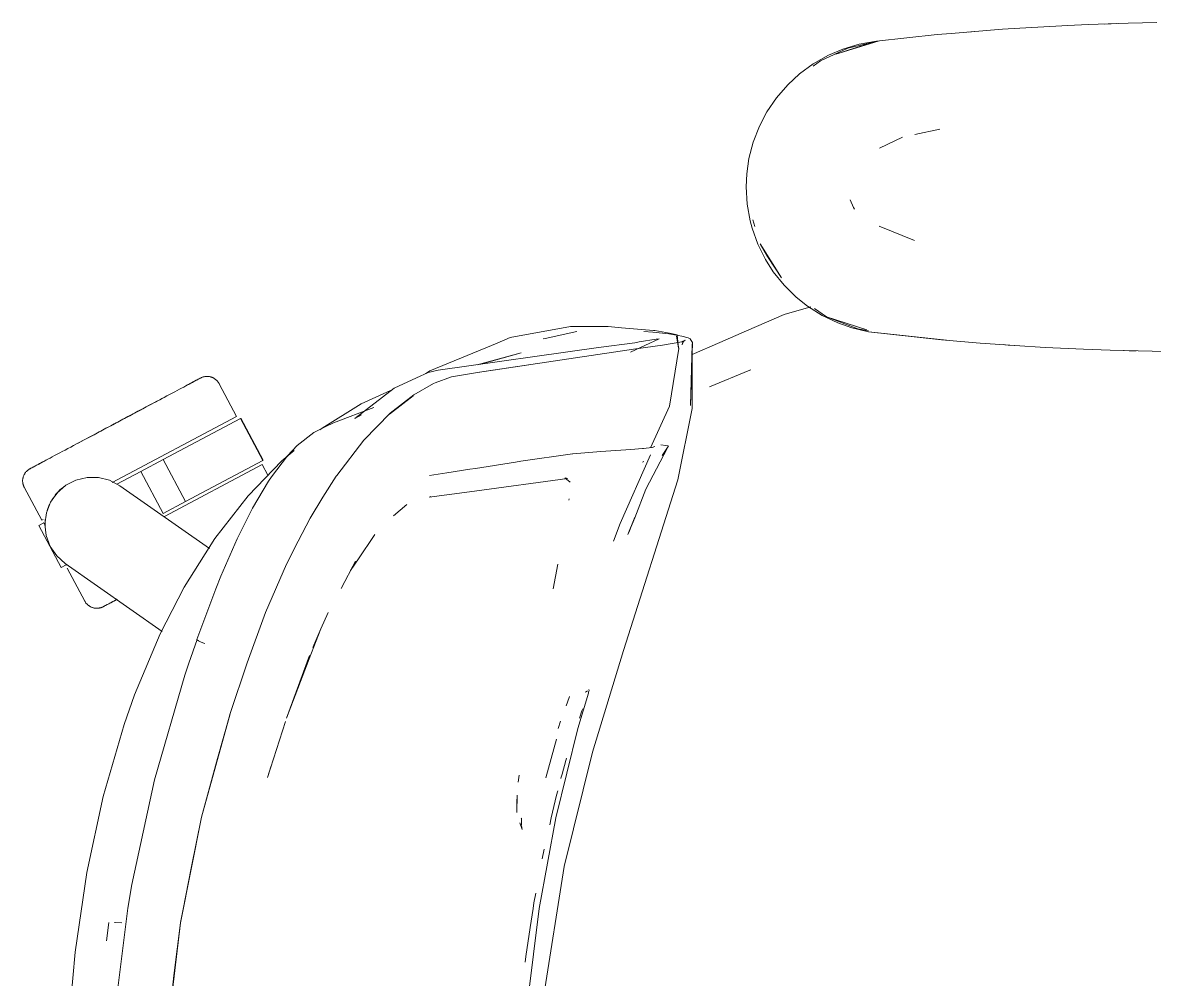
# Model space of a CAD drawing. Header units: millimetres. Extents: x 155927 to 326028, y -36033 to 97293.
# Drawn here: x 160844.7 to 161178, y 10483.5 to 10765.2 of the extents above; entities that cross this region are included whole.
import ezdxf

# ---------------------------------------------------------------- set-up
doc = ezdxf.new("R2010")
doc.units = ezdxf.units.MM
doc.header["$MEASUREMENT"] = 0
doc.layers.add('G-IMPT', color=8, linetype='CONTINUOUS', lineweight=9)
doc.layers.add('I-FURN', color=8, linetype='CONTINUOUS', lineweight=9)

msp = doc.modelspace()

# ---------------------------------------------------------------- linework, layer by layer
at = {"layer": 'G-IMPT'}
for p, q in [((161133.3, 10763.27), (161118.24, 10762.02)), ((161133.3, 10763.27), (161138.39, 10763.6)), ((161138.39, 10763.6), (161152.53, 10764.41)), ((161158.55, 10764.66), (161152.53, 10764.41)), ((161158.55, 10764.66), (161170.31, 10765.05)), ((161163.44, 10764.8), (161165.37, 10764.91)), ((161165.37, 10764.91), (161166.87, 10764.92)), ((161178.73, 10765.21), (161170.31, 10765.05)), ((161114.11, 10761.68), (161096.19, 10759.77)), ((161118.24, 10762.02), (161114.11, 10761.68)), ((161125.12, 10762.62), (161123.44, 10762.45)), ((161087.73, 10757.73), (161079.67, 10753.99)), ((161082.04, 10755.6), (161086.28, 10757.41)), ((161096.7, 10759.77), (161084.24, 10755.94)), ((161084.24, 10755.94), (161093.39, 10758.85)), ((161086.28, 10757.41), (161091.14, 10758.88)), ((161087.73, 10757.73), (161096.14, 10759.64)), ((161096.19, 10759.77), (161091.14, 10758.88)), ((161096.7, 10759.77), (161093.39, 10758.85)), ((161077.56, 10752.39), (161079.67, 10753.99)), ((161082.04, 10755.6), (161077.6, 10753.09)), ((161073.52, 10750.09), (161070.08, 10746.92)), ((161073.52, 10750.09), (161077.6, 10753.09)), ((161066.76, 10743.09), (161070.08, 10746.92)), ((161063.93, 10738.92), (161066.76, 10743.09)), ((161063.93, 10738.92), (161061.74, 10734.76)), ((161061.74, 10734.76), (161059.9, 10730.05)), ((161114.9, 10733.8), (161107.47, 10732.23)), ((161058.64, 10725.18), (161059.9, 10730.05)), ((161097.07, 10728.2), (161103.85, 10731.46)), ((161058.64, 10725.18), (161057.99, 10720.67)), ((161057.82, 10716.82), (161057.99, 10720.67)), ((161057.82, 10716.82), (161058.12, 10711.78)), ((161058.12, 10711.78), (161059, 10706.83)), ((161088.44, 10712.99), (161089.45, 10710.77)), ((161089.45, 10710.77), (161089.75, 10710.32)), ((161059, 10706.83), (161059.56, 10704.7)), ((161060.36, 10705.14), (161059.74, 10707.17)), ((161061.27, 10699.93), (161059.56, 10704.7)), ((161107.4, 10701.1), (161096.98, 10705.25)), ((161061.27, 10699.93), (161063.51, 10695.42)), ((161061.92, 10700.03), (161064.08, 10696.35)), ((161061.92, 10700.03), (161068.24, 10690.08)), ((161063.51, 10695.42), (161065.78, 10691.87)), ((161064.08, 10696.35), (161068.24, 10690.08)), ((161068.97, 10687.9), (161065.78, 10691.87)), ((161068.97, 10687.9), (161072.58, 10684.35)), ((161072.58, 10684.35), (161075.88, 10681.73)), ((161069.05, 10679.28), (161076.87, 10681.54)), ((161080.21, 10679), (161075.88, 10681.73)), ((161081.53, 10678.6), (161077.95, 10681.02)), ((161069.05, 10679.28), (161057.92, 10674.42)), ((161080.21, 10679), (161084.79, 10676.81)), ((161090.75, 10675), (161081.53, 10678.6)), ((161081.53, 10678.6), (161084.24, 10677.7)), ((161081.53, 10678.6), (161093.39, 10674.79)), ((161084.24, 10677.7), (161093.39, 10674.79)), ((161084.79, 10676.81), (161088.92, 10675.36)), ((161006.06, 10675.69), (160988.36, 10672.46)), ((161007.92, 10674.28), (160998.62, 10672.24)), ((161006.06, 10675.69), (161013.03, 10675.72)), ((161017.2, 10675.72), (161013.03, 10675.72)), ((161021.15, 10675.38), (161017.2, 10675.72)), ((161021.15, 10675.38), (161030.48, 10674.58)), ((161030.31, 10674.06), (161027.72, 10674.27)), ((161030.31, 10674.06), (161035, 10673.54)), ((161030.48, 10674.58), (161030.95, 10674.53)), ((161035.2, 10673.72), (161030.95, 10674.53)), ((161035.61, 10673.46), (161035, 10673.54)), ((161035.2, 10673.72), (161037.52, 10673.28)), ((161035.61, 10673.46), (161038.89, 10672.93)), ((161037.91, 10669.33), (161037.52, 10673.28)), ((161057.92, 10674.42), (161050.09, 10671)), ((161093.88, 10674.2), (161088.92, 10675.36)), ((161093.81, 10674.42), (161090.75, 10675)), ((161093.88, 10674.2), (161116.84, 10671.75)), ((161093.88, 10674.2), (161096.7, 10673.87)), ((161093.88, 10674.2), (161115.32, 10671.85)), ((161116.84, 10671.75), (161096.7, 10673.87)), ((160981.14, 10669.47), (160984.5, 10670.86)), ((160988.36, 10672.46), (160984.5, 10670.86)), ((160998.62, 10672.24), (160998.04, 10672.09)), ((161014.34, 10669.51), (161025, 10670.95)), ((161023.75, 10668.14), (161032.19, 10672.14)), ((161026.3, 10671.17), (161025, 10670.95)), ((161025.3, 10669.12), (161033.15, 10670.23)), ((161031.32, 10672), (161026.3, 10671.17)), ((161032.19, 10672.14), (161031.32, 10672)), ((161039.42, 10671.34), (161033.15, 10670.23)), ((161037.28, 10672.87), (161037.91, 10669.33)), ((161037.28, 10672.87), (161037.97, 10669.29)), ((161038.8, 10671.17), (161039.9, 10671.73)), ((161038.8, 10671.17), (161039.42, 10671.34)), ((161038.89, 10672.93), (161040.75, 10672.38)), ((161039.08, 10670.8), (161039, 10670.3)), ((161039.08, 10670.8), (161039.4, 10671.34)), ((161039.4, 10671.34), (161039.9, 10671.73)), ((161041.29, 10672.06), (161040.75, 10672.38)), ((161041.29, 10672.06), (161041.66, 10671.56)), ((161041.45, 10652.43), (161042.03, 10670.87)), ((161041.45, 10652.43), (161041.93, 10670.41)), ((161042.06, 10670.99), (161041.66, 10671.56)), ((161042.06, 10670.99), (161041.87, 10670.12)), ((161041.87, 10670.12), (161041.89, 10670.24)), ((161041.88, 10651.54), (161041.93, 10670.41)), ((161041.93, 10670.41), (161041.89, 10670.24)), ((161050.09, 10671), (161041.92, 10667.44)), ((161042.03, 10670.87), (161041.93, 10670.41)), ((161115.32, 10671.85), (161126.72, 10670.86)), ((161137, 10670.14), (161126.72, 10670.86)), ((161134.96, 10670.27), (161133.54, 10670.41)), ((161134.96, 10670.27), (161136.87, 10670.18)), ((161137, 10670.14), (161145.88, 10669.57)), ((160964.69, 10662.68), (160981.14, 10669.47)), ((161014.34, 10669.51), (160967.12, 10662.84)), ((160991.54, 10667.96), (160978.6, 10664.46)), ((160991.54, 10667.96), (160979.65, 10664.61)), ((160994.43, 10664.57), (161025.3, 10669.12)), ((161035.25, 10652.24), (161037.97, 10669.29)), ((161157.18, 10669.04), (161145.88, 10669.57)), ((161157.18, 10669.04), (161165.06, 10668.74)), ((161177.37, 10668.45), (161165.06, 10668.74)), ((161168.93, 10668.66), (161170.59, 10668.58)), ((161170.59, 10668.58), (161172.67, 10668.58)), ((161177.37, 10668.45), (161182.84, 10668.37)), ((160993.82, 10664.47), (160978.66, 10662.17)), ((160994.43, 10664.57), (160979.24, 10662.24)), ((160993.82, 10664.47), (160979.24, 10662.24)), ((160954.19, 10657.56), (160960.77, 10660.62)), ((160960.77, 10660.62), (160964.13, 10662.19)), ((160963.52, 10661.9), (160964.69, 10662.68)), ((160967.12, 10662.84), (160964.13, 10662.19)), ((160966.2, 10659.12), (160970.99, 10660.87)), ((160970.99, 10660.87), (160978.66, 10662.17)), ((161047.03, 10657.97), (161058.88, 10662.9)), ((161059.15, 10663), (161058.88, 10662.9)), ((160942.54, 10648.64), (160954.19, 10657.56)), ((160944.43, 10652.93), (160953.06, 10656.91)), ((160959.94, 10655.62), (160965.78, 10658.91)), ((160966.2, 10659.12), (160965.78, 10658.91)), ((160959.72, 10655.29), (160952.77, 10649.89)), ((160952.98, 10650.2), (160959.94, 10655.62)), ((160959.72, 10655.29), (160956.34, 10652.7)), ((160932.98, 10645.81), (160944.43, 10652.93)), ((160948.2, 10651.87), (160936.29, 10647.36)), ((160952.98, 10650.2), (160945.24, 10642.3)), ((160952.77, 10649.89), (160956.34, 10652.7)), ((161035.25, 10652.24), (161029.67, 10639.95)), ((161037.69, 10630.59), (161041.88, 10651.54)), ((160934.06, 10646.29), (160936.29, 10647.36)), ((160942.54, 10648.64), (160944.49, 10649.76)), ((160930.49, 10644.5), (160925.62, 10640.64)), ((160931.62, 10645.12), (160930.49, 10644.5)), ((160931.62, 10645.12), (160934.06, 10646.29)), ((160932.98, 10645.81), (160932.21, 10645.31)), ((160922.73, 10637.62), (160925.62, 10640.64)), ((160945.24, 10642.3), (160937.22, 10631.86)), ((161027.62, 10639.82), (161027.25, 10639.77)), ((161027.62, 10639.82), (161030.08, 10640.1)), ((161030.08, 10640.1), (161030.14, 10640.12)), ((161030.91, 10640.4), (161030.14, 10640.12)), ((161032.65, 10640.88), (161034.18, 10640.71)), ((161034.89, 10640.43), (161033.05, 10637.73)), ((161034.89, 10640.43), (161033.54, 10637.98)), ((161034.18, 10640.71), (161034.87, 10640.56)), ((161034.87, 10640.56), (161034.89, 10640.43)), ((161034.89, 10640.43), (161034.93, 10640.27)), ((160922.73, 10637.62), (160918.01, 10631.49)), ((160924.73, 10639.2), (160921.06, 10636.2)), ((161006.67, 10638.26), (160991.45, 10636.05)), ((161006.67, 10638.26), (161006.75, 10638.27)), ((161006.75, 10638.27), (161014.99, 10638.89)), ((161023.84, 10639.52), (161014.99, 10638.89)), ((161020.71, 10617.76), (161029.64, 10637.92)), ((161023.84, 10639.52), (161027.25, 10639.77)), ((161028.26, 10627.87), (161033.54, 10637.98)), ((160921.06, 10636.2), (160911.1, 10625.9)), ((160969.63, 10632.61), (160976.47, 10633.67)), ((160976.47, 10633.67), (160978.13, 10633.94)), ((160989.9, 10635.8), (160978.13, 10633.94)), ((160991.45, 10636.05), (160989.9, 10635.8)), ((161027.26, 10635.75), (161027.7, 10636.02)), ((160912.42, 10622.2), (160917.15, 10630.2)), ((160918.01, 10631.49), (160917.15, 10630.2)), ((160933.17, 10625.51), (160937.05, 10631.61)), ((160937.22, 10631.86), (160937.05, 10631.61)), ((160969.63, 10632.61), (160964.56, 10631.87)), ((160977.82, 10627.26), (161005.16, 10630.99)), ((161006.01, 10629.88), (161004.45, 10631.12)), ((161004.66, 10631.08), (161004.89, 10631.04)), ((161005.16, 10630.99), (161004.89, 10631.04)), ((161021.7, 10580.34), (161037.69, 10630.59)), ((160977.82, 10627.26), (160964.47, 10625.48)), ((161028.26, 10627.87), (161025.01, 10619.4)), ((160901.29, 10613.3), (160911.1, 10625.9)), ((160933.17, 10625.51), (160929.4, 10619.28)), ((160953.97, 10619.98), (160957.88, 10623.32)), ((160964.47, 10625.48), (160964.94, 10625.62)), ((161005.66, 10624.93), (161005.61, 10624.58)), ((160907.89, 10613.15), (160912.42, 10622.2)), ((160907.89, 10613.15), (160912.11, 10621.6)), ((160908.11, 10613.59), (160912.42, 10622.2)), ((160912.42, 10622.2), (160912.11, 10621.6)), ((160925.83, 10612.49), (160929.4, 10619.28)), ((161018.72, 10612.52), (161020.71, 10617.76)), ((161022.99, 10614.5), (161025.02, 10619.61)), ((161025.01, 10619.4), (161022.99, 10614.5)), ((161025.02, 10619.61), (161023.22, 10615.07)), ((160901.29, 10613.3), (160892.32, 10599.01)), ((160907.89, 10613.15), (160903.12, 10602.19)), ((160908.11, 10613.59), (160907.89, 10613.15)), ((160944.2, 10608.21), (160947.7, 10613.34)), ((160947.7, 10613.34), (160948.45, 10614.45)), ((160925.83, 10612.49), (160922.44, 10605.76)), ((160938.58, 10598.57), (160942.75, 10606.65)), ((160941.25, 10603.88), (160943.81, 10607.63)), ((160941.25, 10603.88), (160942.75, 10606.65)), ((160943.81, 10607.63), (160944.2, 10608.21)), ((160916.27, 10591.54), (160922.44, 10605.76)), ((161000.98, 10598.46), (161002.39, 10605.71)), ((160903.12, 10602.19), (160901.64, 10598.51)), ((160892.32, 10599.01), (160885.23, 10585.23)), ((160901.64, 10598.51), (160896.07, 10583.54)), ((160916.27, 10591.54), (160910.81, 10576.66)), ((160934.69, 10591.5), (160932.5, 10586.66)), ((160932.5, 10586.66), (160929.78, 10579.58)), ((160932.5, 10586.66), (160930.19, 10581.21)), ((160877.71, 10567.26), (160885.23, 10585.23)), ((160896.1, 10583.55), (160893.7, 10576.61)), ((160896.07, 10583.54), (160896.1, 10583.41)), ((160896.1, 10583.41), (160896.1, 10583.55)), ((160896.1, 10583.41), (160896.51, 10583.14)), ((160896.1, 10583.41), (160896.11, 10583.37)), ((160896.51, 10583.14), (160896.11, 10583.37)), ((160897.33, 10582.76), (160896.51, 10583.14)), ((160896.69, 10583.04), (160896.51, 10583.14)), ((160897.33, 10582.76), (160896.69, 10583.04)), ((160897.33, 10582.76), (160898.39, 10582.34)), ((160897.33, 10582.76), (160897.8, 10582.56)), ((160898.39, 10582.34), (160897.8, 10582.56)), ((161021.7, 10580.34), (161012.52, 10550.37)), ((160892.5, 10573.01), (160893.7, 10576.61)), ((160905.8, 10561.74), (160910.81, 10576.66)), ((160922.4, 10560.4), (160929.22, 10578.81)), ((160922.4, 10560.4), (160929.11, 10577.85)), ((160929.11, 10577.85), (160929.78, 10579.58)), ((160883.56, 10542.18), (160892.5, 10573.01)), ((160874.64, 10558.52), (160877.71, 10567.26)), ((161005.16, 10565.07), (161005.77, 10566.73)), ((161008.29, 10557.32), (161011.36, 10567.75)), ((161010.47, 10568), (161011.08, 10568.39)), ((161010.47, 10568), (161010.68, 10568.15)), ((161011.43, 10568.02), (161011.36, 10567.75)), ((161011.5, 10568.32), (161011.43, 10568.02)), ((161011.47, 10568.78), (161011.56, 10568.54)), ((161011.56, 10568.54), (161011.5, 10568.32)), ((161005.16, 10565.07), (161004.79, 10564.06)), ((161009.45, 10562.52), (161009.69, 10563.18)), ((160897.42, 10531.24), (160905.8, 10561.74)), ((160897.42, 10531.24), (160905.84, 10561.65)), ((160902.07, 10548.49), (160905.84, 10561.65)), ((161009.45, 10562.52), (161008.7, 10560.42)), ((160874.64, 10558.52), (160868.46, 10537.28)), ((160916.87, 10542.93), (160922.12, 10559.41)), ((161001.74, 10531), (161008.29, 10557.32)), ((161002.45, 10557.31), (161003.17, 10559.53)), ((161002, 10554.22), (160998.8, 10542.78)), ((161004.2, 10516.69), (161012.52, 10550.37)), ((160902.07, 10548.49), (160897.42, 10531.24)), ((161003.59, 10543.9), (161004.71, 10547.89)), ((161004.71, 10547.89), (161004.91, 10548.58)), ((160916.87, 10542.93), (160917.94, 10546.36)), ((160990.71, 10541.5), (160990.93, 10543.6)), ((161003.59, 10543.9), (161003.27, 10542.76)), ((160883.56, 10542.18), (160876.89, 10511.39)), ((161003.27, 10542.76), (161003.23, 10542.58)), ((160868.46, 10537.28), (160863.65, 10514.92)), ((160990.31, 10532.65), (160990.4, 10537.71)), ((160990.4, 10537.71), (160990.32, 10535.44)), ((161001.97, 10537.74), (161000.42, 10530.99)), ((161001.97, 10537.74), (161002.31, 10539.03)), ((160990.31, 10532.65), (160990.32, 10535.44)), ((160897.42, 10531.24), (160891.24, 10500.11)), ((160897.42, 10531.24), (160891.25, 10500.19)), ((160897.42, 10531.24), (160894.34, 10516.22)), ((160991.59, 10530.81), (160991.61, 10530.95)), ((160991.63, 10528.83), (160991.61, 10530.95)), ((161001.74, 10531), (160996.81, 10504.33)), ((160999.97, 10529.01), (161000.42, 10530.99)), ((160991.85, 10527.6), (160991.17, 10529.55)), ((160991.64, 10528.64), (160991.85, 10527.6)), ((160997.77, 10518.97), (160998.3, 10521.78)), ((161004.2, 10516.69), (160998.21, 10478.77)), ((160863.65, 10514.92), (160860.16, 10491.5)), ((160891.24, 10500.11), (160894.34, 10516.22)), ((160875.71, 10504.47), (160876.89, 10511.39)), ((160995.84, 10508.86), (160995.29, 10505.96)), ((160871.89, 10474.3), (160875.71, 10504.47)), ((160996.81, 10504.33), (160993.51, 10477.42)), ((160994.19, 10498.71), (160995.04, 10504.33)), ((160995.04, 10504.33), (160995.29, 10505.96)), ((160870.06, 10500.2), (160869.41, 10494.78)), ((160873.91, 10500.16), (160871.82, 10500.23)), ((160871.82, 10500.23), (160871.93, 10500.23)), ((160887.42, 10468.6), (160891.25, 10500.19)), ((160887.46, 10468.56), (160891.24, 10500.11)), ((160891.24, 10500.11), (160889.3, 10484.64)), ((160994.19, 10498.71), (160992.89, 10490.18)), ((160860.16, 10491.5), (160857.9, 10465.93)), ((160992.89, 10490.18), (160992.71, 10488.52)), ((160887.46, 10468.56), (160889.3, 10484.64))]:
    msp.add_line(p, q, dxfattribs=at)
at = {"layer": 'I-FURN'}
for p, q in [((160895.86, 10659.88), (160895.52, 10659.7)), ((160895.68, 10659.79), (160896, 10659.95)), ((160896.15, 10660.04), (160895.86, 10659.88)), ((160896, 10659.95), (160896.28, 10660.1)), ((160896.41, 10660.17), (160896.15, 10660.04)), ((160896.28, 10660.1), (160896.52, 10660.23)), ((160896.63, 10660.29), (160896.41, 10660.17)), ((160896.52, 10660.23), (160896.72, 10660.34)), ((160896.81, 10660.39), (160896.63, 10660.29)), ((160896.72, 10660.34), (160896.88, 10660.42)), ((160896.95, 10660.46), (160896.81, 10660.39)), ((160896.88, 10660.42), (160897, 10660.49)), ((160897.05, 10660.51), (160896.95, 10660.46)), ((160897, 10660.49), (160897.09, 10660.53)), ((160897.11, 10660.55), (160897.05, 10660.51)), ((160897.09, 10660.53), (160897.13, 10660.55)), ((160897.13, 10660.56), (160897.11, 10660.55)), ((160897.13, 10660.56), (160897.28, 10660.63)), ((160897.13, 10660.55), (160897.13, 10660.56)), ((160897.28, 10660.63), (160897.42, 10660.7)), ((160897.42, 10660.7), (160897.57, 10660.76)), ((160897.57, 10660.76), (160897.72, 10660.81)), ((160897.72, 10660.81), (160897.88, 10660.86)), ((160897.88, 10660.86), (160898.03, 10660.91)), ((160898.03, 10660.91), (160898.19, 10660.94)), ((160898.19, 10660.94), (160898.35, 10660.97)), ((160898.35, 10660.97), (160898.51, 10661)), ((160898.51, 10661), (160898.67, 10661.01)), ((160898.67, 10661.01), (160898.83, 10661.02)), ((160898.83, 10661.02), (160898.99, 10661.03)), ((160898.99, 10661.03), (160899.15, 10661.03)), ((160899.15, 10661.03), (160899.31, 10661.02)), ((160899.31, 10661.02), (160899.47, 10661)), ((160899.47, 10661), (160899.63, 10660.98)), ((160899.63, 10660.98), (160899.79, 10660.96)), ((160899.79, 10660.96), (160899.95, 10660.92)), ((160899.95, 10660.92), (160900.11, 10660.88)), ((160900.11, 10660.88), (160900.26, 10660.84)), ((160900.26, 10660.84), (160900.41, 10660.78)), ((160900.41, 10660.78), (160900.56, 10660.72)), ((160900.56, 10660.72), (160900.71, 10660.66)), ((160900.71, 10660.66), (160900.86, 10660.59)), ((160900.86, 10660.59), (160901, 10660.51)), ((160901, 10660.51), (160901.14, 10660.43)), ((160901.14, 10660.43), (160901.27, 10660.35)), ((160901.27, 10660.35), (160901.4, 10660.25)), ((160901.4, 10660.25), (160901.53, 10660.15)), ((160901.53, 10660.15), (160901.66, 10660.05)), ((160901.66, 10660.05), (160901.78, 10659.94)), ((160901.78, 10659.94), (160901.89, 10659.83)), ((160901.89, 10659.83), (160902, 10659.72)), ((160889.51, 10656.5), (160888.77, 10656.11)), ((160890.22, 10656.88), (160889.51, 10656.5)), ((160890.89, 10657.24), (160890.22, 10656.88)), ((160891.54, 10657.58), (160890.89, 10657.24)), ((160892.16, 10657.91), (160891.54, 10657.58)), ((160892.74, 10658.22), (160892.16, 10657.91)), ((160892.43, 10658.06), (160893, 10658.36)), ((160893.29, 10658.52), (160892.74, 10658.22)), ((160893, 10658.36), (160893.54, 10658.64)), ((160893.81, 10658.79), (160893.29, 10658.52)), ((160893.54, 10658.64), (160894.04, 10658.91)), ((160894.29, 10659.05), (160893.81, 10658.79)), ((160894.04, 10658.91), (160894.5, 10659.16)), ((160894.74, 10659.28), (160894.29, 10659.05)), ((160894.5, 10659.16), (160894.93, 10659.39)), ((160895.15, 10659.5), (160894.74, 10659.28)), ((160894.93, 10659.39), (160895.33, 10659.6)), ((160895.52, 10659.7), (160895.15, 10659.5)), ((160895.33, 10659.6), (160895.68, 10659.79)), ((160902, 10659.72), (160902.11, 10659.59)), ((160902.11, 10659.59), (160902.21, 10659.47)), ((160902.21, 10659.47), (160902.31, 10659.34)), ((160902.31, 10659.34), (160902.4, 10659.21)), ((160902.4, 10659.21), (160902.48, 10659.07)), ((160902.48, 10659.07), (160902.56, 10658.93)), ((160902.56, 10658.93), (160902.58, 10658.89)), ((160907.73, 10649.21), (160902.58, 10658.89)), ((160882.46, 10652.75), (160883.36, 10653.24)), ((160883.84, 10653.49), (160882.95, 10653.02)), ((160883.36, 10653.24), (160884.25, 10653.71)), ((160884.72, 10653.96), (160883.84, 10653.49)), ((160884.25, 10653.71), (160885.12, 10654.17)), ((160885.58, 10654.41), (160884.72, 10653.96)), ((160885.12, 10654.17), (160885.96, 10654.62)), ((160886.41, 10654.86), (160885.58, 10654.41)), ((160887.22, 10655.29), (160886.41, 10654.86)), ((160888.01, 10655.71), (160887.22, 10655.29)), ((160888.77, 10656.11), (160888.01, 10655.71)), ((160877.26, 10649.99), (160876.27, 10649.46)), ((160876.72, 10649.71), (160877.71, 10650.23)), ((160878.23, 10650.51), (160877.26, 10649.99)), ((160877.71, 10650.23), (160878.68, 10650.75)), ((160879.2, 10651.02), (160878.23, 10650.51)), ((160878.68, 10650.75), (160879.65, 10651.26)), ((160880.16, 10651.53), (160879.2, 10651.02)), ((160879.65, 10651.26), (160880.6, 10651.76)), ((160881.1, 10652.04), (160880.16, 10651.53)), ((160880.6, 10651.76), (160881.53, 10652.26)), ((160882.03, 10652.53), (160881.1, 10652.04)), ((160881.53, 10652.26), (160882.46, 10652.75)), ((160882.95, 10653.02), (160882.03, 10652.53)), ((160869.72, 10645.98), (160870.72, 10646.51)), ((160871.26, 10646.8), (160870.26, 10646.27)), ((160870.72, 10646.51), (160871.72, 10647.05)), ((160907.73, 10649.21), (160871.13, 10629.74)), ((160872.27, 10647.34), (160871.26, 10646.8)), ((160871.72, 10647.05), (160872.73, 10647.58)), ((160873.27, 10647.87), (160872.27, 10647.34)), ((160872.73, 10647.58), (160873.73, 10648.12)), ((160874.28, 10648.4), (160873.27, 10647.87)), ((160873.73, 10648.12), (160874.74, 10648.65)), ((160875.27, 10648.94), (160874.28, 10648.4)), ((160874.74, 10648.65), (160875.73, 10649.18)), ((160876.27, 10649.46), (160875.27, 10648.94)), ((160875.73, 10649.18), (160876.72, 10649.71)), ((160886.15, 10636.6), (160908.86, 10648.67)), ((160908.86, 10648.67), (160915.43, 10636.31)), ((160915.6, 10636.4), (160909.03, 10648.76)), ((160864.35, 10643.12), (160863.4, 10642.62)), ((160863.83, 10642.85), (160864.79, 10643.36)), ((160865.31, 10643.64), (160864.35, 10643.12)), ((160864.79, 10643.36), (160865.76, 10643.87)), ((160866.28, 10644.16), (160865.31, 10643.64)), ((160865.76, 10643.87), (160866.74, 10644.4)), ((160867.27, 10644.68), (160866.28, 10644.16)), ((160866.74, 10644.4), (160867.72, 10644.92)), ((160868.26, 10645.21), (160867.27, 10644.68)), ((160867.72, 10644.92), (160868.72, 10645.45)), ((160869.26, 10645.74), (160868.26, 10645.21)), ((160868.72, 10645.45), (160869.72, 10645.98)), ((160870.26, 10646.27), (160869.26, 10645.74)), ((160858.87, 10640.21), (160858.03, 10639.76)), ((160859.74, 10640.68), (160858.87, 10640.21)), ((160860.63, 10641.15), (160859.74, 10640.68)), ((160861.54, 10641.63), (160860.63, 10641.15)), ((160861.04, 10641.37), (160861.96, 10641.85)), ((160862.46, 10642.12), (160861.54, 10641.63)), ((160861.96, 10641.85), (160862.89, 10642.35)), ((160863.4, 10642.62), (160862.46, 10642.12)), ((160862.89, 10642.35), (160863.83, 10642.85)), ((160851.25, 10636.16), (160851.83, 10636.47)), ((160852.16, 10636.65), (160851.56, 10636.33)), ((160852.8, 10636.98), (160852.16, 10636.65)), ((160853.46, 10637.34), (160852.8, 10636.98)), ((160854.15, 10637.71), (160853.46, 10637.34)), ((160854.88, 10638.09), (160854.15, 10637.71)), ((160855.63, 10638.49), (160854.88, 10638.09)), ((160856.4, 10638.9), (160855.63, 10638.49)), ((160857.2, 10639.33), (160856.4, 10638.9)), ((160858.03, 10639.76), (160857.2, 10639.33)), ((160879.51, 10633.06), (160886.15, 10636.6)), ((160886.15, 10636.6), (160892.72, 10624.23)), ((160845.81, 10633.02), (160845.92, 10633.13)), ((160845.92, 10633.13), (160846.03, 10633.25)), ((160846.03, 10633.25), (160846.16, 10633.35)), ((160846.16, 10633.35), (160846.28, 10633.45)), ((160846.28, 10633.45), (160846.41, 10633.55)), ((160846.41, 10633.55), (160846.54, 10633.64)), ((160846.54, 10633.64), (160846.68, 10633.73)), ((160846.68, 10633.73), (160846.82, 10633.81)), ((160846.82, 10633.81), (160846.86, 10633.83)), ((160846.91, 10633.85), (160846.86, 10633.83)), ((160846.86, 10633.83), (160846.88, 10633.84)), ((160846.86, 10633.83), (160846.86, 10633.83)), ((160846.88, 10633.84), (160846.94, 10633.87)), ((160846.99, 10633.9), (160846.91, 10633.85)), ((160846.94, 10633.87), (160847.04, 10633.92)), ((160847.11, 10633.96), (160846.99, 10633.9)), ((160847.04, 10633.92), (160847.18, 10634)), ((160847.27, 10634.05), (160847.11, 10633.96)), ((160847.18, 10634), (160847.36, 10634.09)), ((160847.47, 10634.15), (160847.27, 10634.05)), ((160847.36, 10634.09), (160847.58, 10634.21)), ((160847.71, 10634.28), (160847.47, 10634.15)), ((160847.58, 10634.21), (160847.84, 10634.35)), ((160847.99, 10634.43), (160847.71, 10634.28)), ((160847.84, 10634.35), (160848.13, 10634.5)), ((160848.31, 10634.6), (160847.99, 10634.43)), ((160848.13, 10634.5), (160848.47, 10634.68)), ((160848.67, 10634.79), (160848.31, 10634.6)), ((160848.47, 10634.68), (160848.84, 10634.88)), ((160849.06, 10635), (160848.67, 10634.79)), ((160848.84, 10634.88), (160849.25, 10635.1)), ((160849.49, 10635.22), (160849.06, 10635)), ((160849.25, 10635.1), (160849.7, 10635.34)), ((160849.96, 10635.47), (160849.49, 10635.22)), ((160849.7, 10635.34), (160850.18, 10635.59)), ((160850.46, 10635.74), (160849.96, 10635.47)), ((160850.18, 10635.59), (160850.7, 10635.87)), ((160850.99, 10636.02), (160850.46, 10635.74)), ((160850.7, 10635.87), (160851.25, 10636.16)), ((160851.56, 10636.33), (160850.99, 10636.02)), ((160915.25, 10635.08), (160886.55, 10619.82)), ((160915.43, 10636.31), (160892.72, 10624.23)), ((160916.92, 10631.92), (160915.25, 10635.08)), ((160844.72, 10630.39), (160844.73, 10630.55)), ((160844.72, 10630.23), (160844.72, 10630.39)), ((160844.73, 10630.07), (160844.72, 10630.23)), ((160844.73, 10630.55), (160844.75, 10630.72)), ((160844.74, 10629.91), (160844.73, 10630.07)), ((160844.75, 10629.75), (160844.74, 10629.91)), ((160844.75, 10630.72), (160844.77, 10630.88)), ((160844.77, 10630.88), (160844.79, 10631.03)), ((160844.79, 10631.03), (160844.83, 10631.19)), ((160844.83, 10631.19), (160844.87, 10631.35)), ((160844.87, 10631.35), (160844.91, 10631.5)), ((160844.91, 10631.5), (160844.97, 10631.65)), ((160844.97, 10631.65), (160845.03, 10631.8)), ((160845.03, 10631.8), (160845.09, 10631.95)), ((160845.09, 10631.95), (160845.16, 10632.1)), ((160845.16, 10632.1), (160845.24, 10632.24)), ((160845.24, 10632.24), (160845.32, 10632.38)), ((160845.32, 10632.38), (160845.4, 10632.51)), ((160845.4, 10632.51), (160845.5, 10632.65)), ((160845.5, 10632.65), (160845.59, 10632.77)), ((160845.59, 10632.77), (160845.7, 10632.9)), ((160845.7, 10632.9), (160845.81, 10633.02)), ((160857.42, 10628.96), (160860.41, 10630.5)), ((160860.41, 10630.5), (160863.69, 10631.29)), ((160863.69, 10631.29), (160867.07, 10631.27)), ((160867.07, 10631.27), (160870.34, 10630.44)), ((160870.34, 10630.44), (160873.31, 10628.85)), ((160872.45, 10629.31), (160879.51, 10633.06)), ((160879.51, 10633.06), (160886.08, 10620.7)), ((160844.78, 10629.59), (160844.75, 10629.75)), ((160844.81, 10629.43), (160844.78, 10629.59)), ((160844.84, 10629.28), (160844.81, 10629.43)), ((160844.89, 10629.12), (160844.84, 10629.28)), ((160844.94, 10628.97), (160844.89, 10629.12)), ((160844.99, 10628.82), (160844.94, 10628.97)), ((160845.05, 10628.67), (160844.99, 10628.82)), ((160845.12, 10628.52), (160845.05, 10628.67)), ((160845.19, 10628.38), (160845.12, 10628.52)), ((160845.19, 10628.38), (160850.34, 10618.69)), ((160852.94, 10623.97), (160854.88, 10626.74)), ((160855.71, 10627.6), (160853.42, 10624.81)), ((160854.88, 10626.74), (160857.42, 10628.96)), ((160857.13, 10628.75), (160855.71, 10627.6)), ((160873.31, 10628.85), (160899.74, 10610.34)), ((160851.72, 10620.83), (160852.94, 10623.97)), ((160892.72, 10624.23), (160886.08, 10620.7)), ((160851.3, 10617.48), (160851.72, 10620.83)), ((160849.53, 10617.13), (160850.93, 10617.87)), ((160849.53, 10617.13), (160856.1, 10604.76)), ((160850.72, 10618.89), (160850.34, 10618.69)), ((160850.93, 10617.87), (160850.84, 10617.82)), ((160851.33, 10617.11), (160850.93, 10617.87)), ((160851.68, 10614.13), (160851.3, 10617.48)), ((160852.85, 10610.97), (160851.68, 10614.13)), ((160854.75, 10608.18), (160852.85, 10610.97)), ((160857.26, 10605.92), (160854.75, 10608.18)), ((160857.5, 10605.51), (160856.1, 10604.76)), ((160885.85, 10585.91), (160857.26, 10605.92)), ((160857.41, 10605.46), (160857.5, 10605.51)), ((160857.85, 10604.56), (160863, 10594.88)), ((160863.02, 10594.84), (160863, 10594.88)), ((160863.1, 10594.7), (160863.02, 10594.84)), ((160863.19, 10594.56), (160863.1, 10594.7)), ((160863.28, 10594.43), (160863.19, 10594.56)), ((160863.38, 10594.3), (160863.28, 10594.43)), ((160863.48, 10594.17), (160863.38, 10594.3)), ((160863.58, 10594.05), (160863.48, 10594.17)), ((160863.7, 10593.94), (160863.58, 10594.05)), ((160863.81, 10593.82), (160863.7, 10593.94)), ((160863.93, 10593.72), (160863.81, 10593.82)), ((160864.06, 10593.61), (160863.93, 10593.72)), ((160864.18, 10593.52), (160864.06, 10593.61)), ((160864.32, 10593.42), (160864.18, 10593.52)), ((160864.45, 10593.34), (160864.32, 10593.42)), ((160864.59, 10593.25), (160864.45, 10593.34)), ((160864.73, 10593.18), (160864.59, 10593.25)), ((160864.88, 10593.11), (160864.73, 10593.18)), ((160868.31, 10593.14), (160868.16, 10593.07)), ((160868.45, 10593.21), (160868.31, 10593.14)), ((160868.45, 10593.21), (160868.47, 10593.22)), ((160868.46, 10593.21), (160868.45, 10593.21)), ((160868.5, 10593.24), (160868.46, 10593.21)), ((160868.47, 10593.22), (160868.53, 10593.25)), ((160868.58, 10593.28), (160868.5, 10593.24)), ((160868.53, 10593.25), (160868.64, 10593.31)), ((160868.71, 10593.34), (160868.58, 10593.28)), ((160868.64, 10593.31), (160868.78, 10593.38)), ((160868.87, 10593.43), (160868.71, 10593.34)), ((160868.78, 10593.38), (160868.96, 10593.48)), ((160869.07, 10593.54), (160868.87, 10593.43)), ((160868.96, 10593.48), (160869.17, 10593.59)), ((160869.31, 10593.67), (160869.07, 10593.54)), ((160869.17, 10593.59), (160869.43, 10593.73)), ((160869.59, 10593.81), (160869.31, 10593.67)), ((160869.43, 10593.73), (160869.73, 10593.89)), ((160869.91, 10593.98), (160869.59, 10593.81)), ((160869.73, 10593.89), (160870.07, 10594.07)), ((160870.26, 10594.17), (160869.91, 10593.98)), ((160870.07, 10594.07), (160870.44, 10594.27)), ((160870.66, 10594.38), (160870.26, 10594.17)), ((160870.44, 10594.27), (160870.85, 10594.48)), ((160871.09, 10594.61), (160870.66, 10594.38)), ((160870.85, 10594.48), (160871.29, 10594.72)), ((160871.55, 10594.86), (160871.09, 10594.61)), ((160871.29, 10594.72), (160871.78, 10594.98)), ((160872.05, 10595.12), (160871.55, 10594.86)), ((160871.78, 10594.98), (160872.29, 10595.25)), ((160872.59, 10595.41), (160872.05, 10595.12)), ((160865.03, 10593.04), (160864.88, 10593.11)), ((160865.18, 10592.98), (160865.03, 10593.04)), ((160865.33, 10592.93), (160865.18, 10592.98)), ((160865.48, 10592.89), (160865.33, 10592.93)), ((160865.64, 10592.85), (160865.48, 10592.89)), ((160865.8, 10592.81), (160865.64, 10592.85)), ((160865.95, 10592.78), (160865.8, 10592.81)), ((160866.11, 10592.76), (160865.95, 10592.78)), ((160866.28, 10592.75), (160866.11, 10592.76)), ((160866.44, 10592.74), (160866.28, 10592.75)), ((160866.6, 10592.74), (160866.44, 10592.74)), ((160866.76, 10592.74), (160866.6, 10592.74)), ((160866.92, 10592.75), (160866.76, 10592.74)), ((160867.08, 10592.77), (160866.92, 10592.75)), ((160867.24, 10592.8), (160867.08, 10592.77)), ((160867.4, 10592.83), (160867.24, 10592.8)), ((160867.55, 10592.86), (160867.4, 10592.83)), ((160867.71, 10592.91), (160867.55, 10592.86)), ((160867.86, 10592.95), (160867.71, 10592.91)), ((160868.01, 10593.01), (160867.86, 10592.95)), ((160868.16, 10593.07), (160868.01, 10593.01))]:
    msp.add_line(p, q, dxfattribs=at)
for points in [[(160854.26, 10626.02), (160854.6, 10626.44), (160854.93, 10626.87), (160855.36, 10627.26)], [(160851.33, 10617.11), (160851.32, 10617.34), (160851.32, 10617.88), (160851.36, 10618.55), (160851.4, 10618.92)]]:
    msp.add_open_spline(points, degree=3, dxfattribs=at)
msp.add_open_spline([(160851.92, 10621.53), (160852.07, 10622), (160852.29, 10622.63), (160852.59, 10623.26), (160852.66, 10623.42)], degree=3, knots=[-0.6, -0.6, -0.6, -0.6, -0.5, -0.4680239, -0.4680239, -0.4680239, -0.4680239], dxfattribs=at)

doc.saveas('drawing.dxf')
